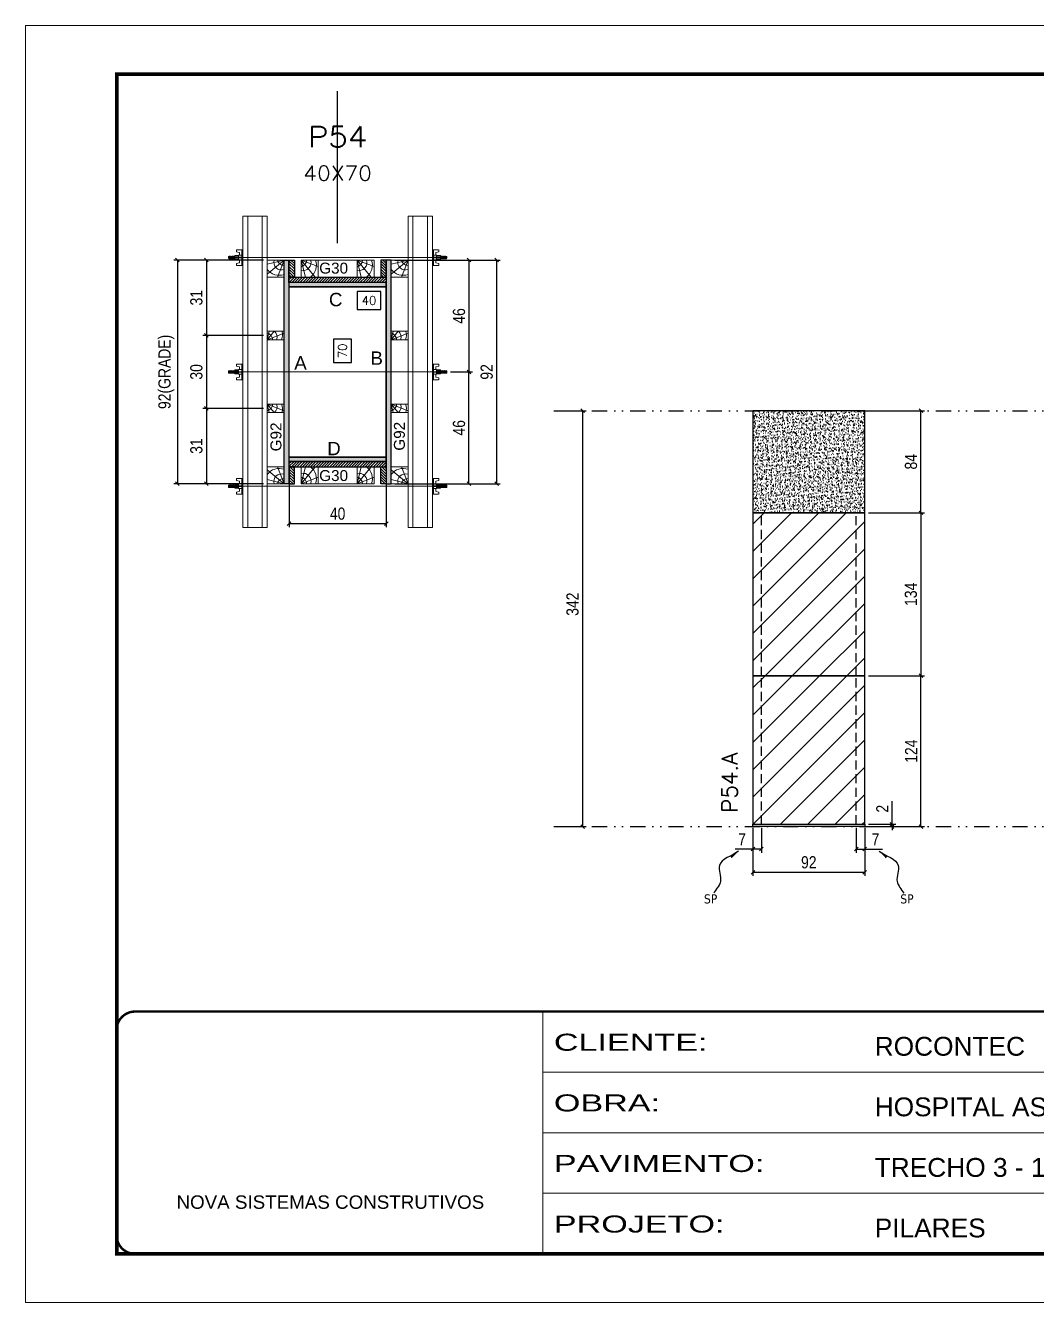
# Model space of a CAD drawing. Extents: x 2102 to 8383, y -13264 to 2718.
# Drawn here: x 2102 to 2934, y -7521 to -6471 of the extents above; entities that cross this region are included whole.
import ezdxf
from ezdxf.enums import TextEntityAlignment as Align

# ---------------------------------------------------------------- set-up
doc = ezdxf.new("R2010")
doc.units = 0
for name, pattern in [('CONTINUO', [0]), ('DASHED', [0.75, 0.5, -0.25]), ('DIVIDE2', [0.625, 0.25, -0.125, 0, -0.125, 0, -0.125]), ('HIDDEN', [0.375, 0.25, -0.125])]:
    doc.linetypes.add(name, pattern=pattern)
for name, color, linetype in [('CHAPA', 1, 'Continuous'), ('COTA', 241, 'Continuous'), ('cotas', 4, 'Continuous'), ('MEIO_PONT', 93, 'Continuous'), ('Nível', 160, 'Continuous'), ('Painéis', 200, 'Continuous'), ('SARRAFO', 251, 'Continuous'), ('Sarrafo de Pressão', 42, 'HIDDEN'), ('texto', 7, 'Continuous'), ('Texto de Titulo', 7, 'Continuous'), ('Texto Qtd Sarr', 242, 'Continuous'), ('TEXTO_GERAL', 7, 'Continuous')]:
    doc.layers.add(name, color=color, linetype=linetype)
for name, color, linetype, lineweight in [('Folhas', 255, 'Continuous', 9), ('Hachura', 251, 'Continuous', 9), ('Madeira', 126, 'Continuous', 18), ('Perfil Metálico', 224, 'Continuous', 18), ('SARRAFO DE PRESSAO', 251, 'DASHED', 9), ('Texto Seção', 7, 'Continuous', 15)]:
    doc.layers.add(name, color=color, linetype=linetype, lineweight=lineweight)
doc.styles.add('ARIAL', font='arial.ttf')
doc.styles.add('COTA TECNICA', font='techl___.ttf', dxfattribs={"height": 10})
doc.styles.add('COTA TECNICA 2X', font='techl___.ttf', dxfattribs={"height": 10})
doc.styles.add('COTA TECNICA-50', font='techl___.ttf', dxfattribs={"height": 10})
doc.styles.add('REGUA-120', font='ROMANS.shx', dxfattribs={"height": 15})
doc.styles.add('ROMANS', font='romans.shx')
doc.styles.add('SANSSERIF', font='sas_____.pfb')
doc.styles.get("Standard").update_dxf_attribs({"font": 'arial.ttf'})
doc.styles.add('Tecnologia', font='')
doc.styles.get('Tecnologia').set_extended_font_data('Forgotten Futurist')
doc.dimstyles.new('COTA PAINEL-50', dxfattribs={"dimtxt": 10, "dimasz": 3, "dimexe": 3, "dimexo": 3, "dimgap": 3, "dimtad": 1, "dimdec": 1, "dimzin": 12, "dimdsep": 46, "dimtxsty": 'COTA TECNICA-50', "dimblk1": 'OBLIQUE', "dimblk2": 'OBLIQUE', "dimsah": 1, "dimcen": 0.9, "dimclrd": 4, "dimclre": 4, "dimclrt": 240, "dimadec": 1, "dimazin": 3, "dimtfac": 1, "dimtdec": 1, "dimtmove": 0, "dimatfit": 3, "dimfxl": 1, "dimtolj": 1, "dimtzin": 12, "dimarcsym": 0})
doc.dimstyles.new('PAINEL', dxfattribs={"dimtxt": 10, "dimasz": 3, "dimexe": 3, "dimexo": 3, "dimgap": 3, "dimtad": 1, "dimdec": 1, "dimzin": 12, "dimdsep": 46, "dimtxsty": 'COTA TECNICA', "dimblk1": 'OBLIQUE', "dimblk2": 'OBLIQUE', "dimsah": 1, "dimcen": 0.9, "dimclrd": 4, "dimclre": 4, "dimclrt": 240, "dimadec": 1, "dimazin": 3, "dimtfac": 1, "dimtdec": 1, "dimtmove": 0, "dimatfit": 3, "dimfxl": 1, "dimtolj": 1, "dimtzin": 12, "dimarcsym": 0})
doc.dimstyles.new('SECAO PILAR', dxfattribs={"dimtxt": 10, "dimasz": 3, "dimexe": 3, "dimexo": 3, "dimgap": 3, "dimtad": 1, "dimdec": 1, "dimlfac": 0.5, "dimzin": 12, "dimdsep": 46, "dimtxsty": 'COTA TECNICA 2X', "dimblk1": 'OBLIQUE', "dimblk2": 'OBLIQUE', "dimsah": 1, "dimcen": 0.9, "dimclrd": 256, "dimclre": 256, "dimclrt": 256, "dimadec": 1, "dimazin": 3, "dimtfac": 1, "dimtdec": 1, "dimtmove": 0, "dimatfit": 3, "dimfxl": 1, "dimtolj": 1, "dimtzin": 12, "dimarcsym": 0})
doc.dimstyles.new('SECÇÃO 2', dxfattribs={"dimtxt": 7, "dimasz": 6, "dimexe": 0.18, "dimexo": 2, "dimgap": -4, "dimtad": 3, "dimdec": 1, "dimlfac": 0.5, "dimzin": 12, "dimdsep": 46, "dimtxsty": 'ROMANS', "dimblk": 'ARCHTICK', "dimcen": 0.09, "dimse1": 1, "dimse2": 1, "dimsd1": 1, "dimsd2": 1, "dimclrd": 180, "dimclre": 5, "dimclrt": 1, "dimadec": 0, "dimazin": 3, "dimtfac": 1, "dimtdec": 1, "dimtofl": 0, "dimtmove": 0, "dimatfit": 3, "dimldrblk": 'ARCHTICK', "dimfxl": 1, "dimtolj": 1, "dimtzin": 0, "dimarcsym": 0})
doc.dimstyles.get("Standard").update_dxf_attribs({"dimtxt": 0.18, "dimasz": 0.18, "dimexe": 0.18, "dimexo": 0.0625, "dimgap": 0.09, "dimtad": 0, "dimtih": 1, "dimtoh": 1, "dimdec": 4, "dimzin": 0, "dimdsep": 46, "dimtxsty": 'Standard', "dimcen": 0.09, "dimadec": 0, "dimazin": 0, "dimtfac": 1, "dimtdec": 4, "dimtofl": 0, "dimtmove": 0, "dimatfit": 3, "dimfxl": 1, "dimtolj": 1, "dimtzin": 0, "dimarcsym": 0})
pattern_1 = [(45, (-128503.716, -32522.603), (-11.2253202, 11.2253202), [])]

# ---------------------------------------------------------------- blocks, each defined once
blk = doc.blocks.new('9999999999')
at = {"color": 30, "linetype": 'CONTINUO'}
for p, q in [((98564.6, 34230.2), (98564.6, 34429.4)), ((98564.6, 34379.6), (99584, 34379.6)), ((98564.6, 34329.8), (99488, 34329.8)), ((98564.6, 34280), (99488, 34280))]:
    blk.add_line(p, q, dxfattribs=at)
at = {"color": 30, "linetype": 'CONTINUO', "const_width": 2}
blk.add_lwpolyline([(99584, 34230.2), (99584, 34414.4, 0.414214), (99569, 34429.4), (98229, 34429.4, 0.414214), (98214, 34414.4), (98214, 34245.2, 0.414214), (98229, 34230.2), (99584, 34230.2)], format="xyb", dxfattribs=at)
at = {"layer": 'Folhas'}
blk.add_lwpolyline([(98139, 34190.2), (99624, 34190.2), (99624, 35240.2), (98139, 35240.2)], close=True, dxfattribs=at)
at = {"layer": 'Folhas', "color": 30, "const_width": 3}
blk.add_lwpolyline([(98214, 34230.2), (99584, 34230.2), (99584, 35200.2), (98214, 35200.2)], close=True, dxfattribs=at)
at = {"color": 7, "linetype": 'Continuous', "ltscale": 5, "style": 'ARIAL'}
for s, height, p in [('ROCONTEC', 15.48, (98837.7, 34393.1)), ('HOSPITAL ASSUNÇÃO', 15.483, (98837.7, 34343.3)), ('TRECHO 3 - 1° SUBSOLO', 15.483, (98837.7, 34293.5)), ('NOVA SISTEMAS CONSTRUTIVOS', 11.059, (98263.2, 34267.2)), ('PILARES', 15.48, (98837.7, 34243.7))]:
    blk.add_text(s, height=height, dxfattribs=at).set_placement(p)
at = {"layer": 'Folhas', "color": 7, "style": 'Tecnologia', "width": 1.5}
for s, p in [('CLIENTE:', (98573.7, 34397.2)), ('OBRA:', (98573.7, 34347.3)), ('PAVIMENTO:', (98573.7, 34297.5)), ('PROJETO:', (98573.7, 34247.7))]:
    blk.add_text(s, height=14, dxfattribs=at).set_placement(p)
blk = doc.blocks.new('titulo1')
at = {"layer": 'Defpoints', "color": 252, "linetype": 'HIDDEN', "ltscale": 2}
blk.add_line((0, 0), (0, 125), dxfattribs=at)
at = {"layer": 'Defpoints', "style": 'ROMANS', "oblique": 15}
blk.add_attdef('FOLHA', text='', height=10, dxfattribs=at).set_placement((0, 15.6), align=Align.MIDDLE_CENTER)
at = {"layer": 'Texto Qtd Sarr', "color": 3, "style": 'ROMANS', "oblique": 15}
for tag, height, p in [('TITULO', 17, (0, 71.4)), ('SEÇÃO', 12, (0, 41.5))]:
    blk.add_attdef(tag, text='', height=height, dxfattribs=at).set_placement(p, align=Align.MIDDLE_CENTER)
blk = doc.blocks.new('_Oblique')
at = {"color": 0, "linetype": 'ByBlock', "lineweight": -2}
blk.add_line((-0.5, -0.5), (0.5, 0.5), dxfattribs=at)
blk = doc.blocks.new('*D1078')
at = {"layer": 'cotas', "color": 4, "linetype": 'ByBlock', "lineweight": -2, "transparency": 16777216}
for p, q in [((2539.9, -6787.7), (2563.7, -6787.7)), ((2560.7, -6787.7), (2560.7, -7129.7)), ((2539.9, -7129.7), (2563.7, -7129.7))]:
    blk.add_line(p, q, dxfattribs=at)
at = {"layer": 'Defpoints', "color": 0, "linetype": 'ByBlock', "transparency": 16777216}
for p in [(2536.9, -6787.7), (2536.9, -7129.7), (2560.7, -7129.7)]:
    blk.add_point(p, dxfattribs=at)
at = {"layer": 'cotas', "color": 4, "linetype": 'ByBlock', "lineweight": -2, "transparency": 16777216, "xscale": 3, "yscale": 3, "zscale": 3}
for p, rotation in [((2560.7, -6787.7), 90), ((2560.7, -7129.7), 270)]:
    blk.add_blockref('_Oblique', p, dxfattribs=dict(at, rotation=rotation))
at = {"layer": 'cotas', "color": 240, "linetype": 'ByBlock', "transparency": 16777216, "insert": (2552.4, -6946.8), "char_height": 10, "attachment_point": 5, "rotation": 90, "style": 'COTA TECNICA'}
blk.add_mtext('\\A1;342', dxfattribs=at)
blk = doc.blocks.new('*D318')
at = {"layer": 'COTA', "color": 180, "lineweight": -2, "transparency": 16777216}
for p, q in [((2370.6, -6728.8), (2355.6, -6728.8)), ((2355.6, -6728.8), (2355.6, -6748.1)), ((2370.6, -6748.1), (2370.6, -6728.8)), ((2355.6, -6748.1), (2370.6, -6748.1))]:
    blk.add_line(p, q, dxfattribs=at)
at = {"layer": 'Defpoints', "color": 0, "transparency": 16777216}
for p in [(2319.1, -6685.8), (2319.1, -6825.8), (2374.6, -6825.8)]:
    blk.add_point(p, dxfattribs=at)
at = {"layer": 'COTA', "color": 1, "transparency": 16777216, "insert": (2363.1, -6738.5), "char_height": 7, "attachment_point": 5, "rotation": 90, "style": 'ROMANS'}
blk.add_mtext('\\A1;70', dxfattribs=at)
blk = doc.blocks.new('_ArchTick')
at = {"color": 0, "linetype": 'ByBlock', "const_width": 0.15}
blk.add_lwpolyline([(-0.5, -0.5), (0.5, 0.5)], dxfattribs=at)
blk = doc.blocks.new('*D319')
at = {"layer": 'COTA', "lineweight": -2, "transparency": 16777216}
for p, q in [((2406.1, -6663.8), (2492.9, -6663.8)), ((2489.9, -6663.8), (2489.9, -6847.8)), ((2406.1, -6847.8), (2492.9, -6847.8))]:
    blk.add_line(p, q, dxfattribs=at)
at = {"layer": 'Defpoints', "color": 0, "transparency": 16777216}
for p in [(2403.1, -6663.8), (2403.1, -6847.8), (2489.9, -6847.8)]:
    blk.add_point(p, dxfattribs=at)
at = {"layer": 'COTA', "lineweight": -2, "transparency": 16777216, "xscale": 3, "yscale": 3, "zscale": 3}
for p, rotation in [((2489.9, -6663.8), 90), ((2489.9, -6847.8), 270)]:
    blk.add_blockref('_Oblique', p, dxfattribs=dict(at, rotation=rotation))
at = {"layer": 'COTA', "transparency": 16777216, "insert": (2481.8, -6755.8), "char_height": 10, "attachment_point": 5, "rotation": 90, "style": 'COTA TECNICA 2X'}
blk.add_mtext('\\A1;92', dxfattribs=at)
blk = doc.blocks.new('*D320')
at = {"layer": 'COTA', "lineweight": -2, "transparency": 16777216}
for p, q in [((2440.1, -6663.8), (2470.1, -6663.8)), ((2467.1, -6663.8), (2467.1, -6755.8)), ((2451.9, -6755.8), (2470.1, -6755.8))]:
    blk.add_line(p, q, dxfattribs=at)
at = {"layer": 'Defpoints', "color": 0, "transparency": 16777216}
for p in [(2437.1, -6663.8), (2448.9, -6755.8), (2467.1, -6755.8)]:
    blk.add_point(p, dxfattribs=at)
at = {"layer": 'COTA', "lineweight": -2, "transparency": 16777216, "xscale": 3, "yscale": 3, "zscale": 3}
for p, rotation in [((2467.1, -6663.8), 90), ((2467.1, -6755.8), 270)]:
    blk.add_blockref('_Oblique', p, dxfattribs=dict(at, rotation=rotation))
at = {"layer": 'COTA', "transparency": 16777216, "insert": (2459, -6709.8), "char_height": 10, "attachment_point": 5, "rotation": 90, "style": 'COTA TECNICA 2X'}
blk.add_mtext('\\A1;46', dxfattribs=at)
blk = doc.blocks.new('*D321')
at = {"layer": 'COTA', "lineweight": -2, "transparency": 16777216}
for p, q in [((2451.9, -6755.8), (2470.1, -6755.8)), ((2467.1, -6847.8), (2467.1, -6755.8)), ((2440.1, -6847.8), (2470.1, -6847.8))]:
    blk.add_line(p, q, dxfattribs=at)
at = {"layer": 'Defpoints', "color": 0, "transparency": 16777216}
for p in [(2448.9, -6755.8), (2467.1, -6755.8), (2437.1, -6847.8)]:
    blk.add_point(p, dxfattribs=at)
at = {"layer": 'COTA', "lineweight": -2, "transparency": 16777216, "xscale": 3, "yscale": 3, "zscale": 3}
for p, rotation in [((2467.1, -6755.8), 90), ((2467.1, -6847.8), 270)]:
    blk.add_blockref('_Oblique', p, dxfattribs=dict(at, rotation=rotation))
at = {"layer": 'COTA', "transparency": 16777216, "insert": (2459, -6801.8), "char_height": 10, "attachment_point": 5, "rotation": 90, "style": 'COTA TECNICA 2X'}
blk.add_mtext('\\A1;46', dxfattribs=at)
blk = doc.blocks.new('*D322')
at = {"layer": 'COTA', "color": 180, "lineweight": -2, "transparency": 16777216}
for p, q in [((2394.6, -6689.6), (2375.2, -6689.6)), ((2375.2, -6689.6), (2375.2, -6704.6)), ((2394.6, -6704.6), (2394.6, -6689.6)), ((2375.2, -6704.6), (2394.6, -6704.6))]:
    blk.add_line(p, q, dxfattribs=at)
at = {"layer": 'Defpoints', "color": 0, "transparency": 16777216}
for p in [(2319.1, -6685.8), (2399.1, -6685.8), (2399.1, -6708.6)]:
    blk.add_point(p, dxfattribs=at)
at = {"layer": 'COTA', "color": 1, "transparency": 16777216, "insert": (2384.9, -6697.1), "char_height": 7, "attachment_point": 5, "style": 'ROMANS'}
blk.add_mtext('\\A1;40', dxfattribs=at)
blk = doc.blocks.new('PONTALETE')
at = {"layer": 'Madeira'}
for q in [(2.71, 7), (7, 5.76), (7, 1.74)]:
    blk.add_line((0, 0), q, dxfattribs=at)
blk.add_lwpolyline([(0, 0), (7, 0), (7, 7), (0, 7)], close=True, dxfattribs=at)
for centre, radius, start, end in [((2.04, 0.06), 6.23, 37.2818, 109.0913), ((1.09, 0.9), 3.19, 343.603, 109.9847), ((-0.21, -0.78), 3.09, 14.6322, 86.0383)]:
    blk.add_arc(centre, radius, start, end, dxfattribs=at)
blk = doc.blocks.new('*D323')
at = {"layer": 'COTA', "lineweight": -2, "transparency": 16777216}
for p, q in [((2298.1, -6663.8), (2224.3, -6663.8)), ((2227.3, -6663.8), (2227.3, -6847.8)), ((2298.1, -6847.8), (2224.3, -6847.8))]:
    blk.add_line(p, q, dxfattribs=at)
at = {"layer": 'Defpoints', "color": 0, "transparency": 16777216}
for p in [(2301.1, -6663.8), (2227.3, -6847.8), (2301.1, -6847.8)]:
    blk.add_point(p, dxfattribs=at)
at = {"layer": 'COTA', "lineweight": -2, "transparency": 16777216, "xscale": 3, "yscale": 3, "zscale": 3}
for p, rotation in [((2227.3, -6663.8), 90), ((2227.3, -6847.8), 270)]:
    blk.add_blockref('_Oblique', p, dxfattribs=dict(at, rotation=rotation))
at = {"layer": 'COTA', "transparency": 16777216, "insert": (2218.1, -6755.8), "char_height": 10, "attachment_point": 5, "rotation": 90, "style": 'COTA TECNICA 2X'}
blk.add_mtext('\\A1;92(GRADE)', dxfattribs=at)
blk = doc.blocks.new('MEIO PONTALETE')
at = {"layer": 'Madeira'}
for q in [(2.71, 7), (3.5, 2.88), (3.5, 0.87)]:
    blk.add_line((0, 0), q, dxfattribs=at)
blk.add_lwpolyline([(0, 0), (3.5, 0), (3.5, 7), (0, 7)], close=True, dxfattribs=at)
for centre, radius, start, end in [((2.04, 0.06), 6.23, 76.4499, 109.0913), ((1.09, 0.9), 3.19, 40.9063, 109.9847), ((-0.21, -0.78), 3.09, 14.6322, 86.0383)]:
    blk.add_arc(centre, radius, start, end, dxfattribs=at)
blk = doc.blocks.new('*D324')
at = {"layer": 'COTA', "lineweight": -2, "transparency": 16777216}
for p, q in [((2298.1, -6785.8), (2248.1, -6785.8)), ((2251.1, -6785.8), (2251.1, -6847.8)), ((2298.1, -6847.8), (2248.1, -6847.8))]:
    blk.add_line(p, q, dxfattribs=at)
at = {"layer": 'Defpoints', "color": 0, "transparency": 16777216}
for p in [(2301.1, -6785.8), (2251.1, -6847.8), (2301.1, -6847.8)]:
    blk.add_point(p, dxfattribs=at)
at = {"layer": 'COTA', "lineweight": -2, "transparency": 16777216, "xscale": 3, "yscale": 3, "zscale": 3}
for p, rotation in [((2251.1, -6785.8), 90), ((2251.1, -6847.8), 270)]:
    blk.add_blockref('_Oblique', p, dxfattribs=dict(at, rotation=rotation))
at = {"layer": 'COTA', "transparency": 16777216, "insert": (2242.9, -6816.8), "char_height": 10, "attachment_point": 5, "rotation": 90, "style": 'COTA TECNICA 2X'}
blk.add_mtext('\\A1;31', dxfattribs=at)
blk = doc.blocks.new('C')
at = {"layer": 'Hachura', "color": 0}
for p, q in [((0, 3.22), (0, -3.22)), ((0.45, 3.22), (0, 3.22)), ((0.46, 3.16), (0, 3.16)), ((0.46, 3.05), (0, 3.05)), ((0.46, 2.88), (0, 2.88)), ((0, 2.75), (0, -1.16)), ((0.46, 2.65), (0, 2.65)), ((0.46, 2.23), (0, 2.23)), ((0.46, 1.51), (0, 1.51)), ((0.39, 0.49), (0.17, 0.49)), ((0.45, -3.23), (0.45, 3.22)), ((0.45, 3.22), (2.58, 3.22)), ((1.74, 0.97), (0.45, 0.97)), ((1.45, 0.1), (0.45, 0.1)), ((1.35, 1.94), (1.35, 0.96)), ((2.58, 2.39), (1.47, 2.09)), ((1.74, -0.97), (1.74, 0.97)), ((1.74, 0.97), (1.74, 0.84)), ((1.74, 0.97), (1.74, 0.84)), ((1.74, 0.84), (3.35, 0.84)), ((3.35, 0.45), (1.74, 0.45)), ((2.58, 3.22), (2.58, 2.39)), ((3.32, 0.84), (3.32, -0.84)), ((3.35, 0.84), (3.35, -0.84)), ((3.68, 0.45), (3.35, 0.45)), ((3.84, -0.52), (3.35, 0.45)), ((3.35, 0.06), (3.67, -0.57)), ((3.68, 0.45), (4.16, -0.52)), ((3.72, 0.5), (4.25, -0.57)), ((4.37, -0.55), (3.83, 0.53)), ((4.15, 0.45), (3.93, 0.45)), ((4.42, -0.52), (3.93, 0.45)), ((4.15, 0.45), (4.26, 0.45)), ((4.26, 0.45), (4.74, -0.52)), ((4.3, 0.5), (4.83, -0.57)), ((4.95, -0.55), (4.41, 0.53)), ((4.51, 0.45), (4.84, 0.45)), ((5, -0.52), (4.51, 0.45)), ((4.84, 0.45), (5.32, -0.52)), ((4.88, 0.5), (5.41, -0.57)), ((5.53, -0.55), (4.99, 0.53)), ((5.58, -0.52), (5.09, 0.45)), ((5.42, 0.45), (5.09, 0.45)), ((5.58, -0.52), (5.09, 0.45)), ((5.42, 0.45), (5.74, -0.19)), ((5.46, 0.5), (5.74, -0.07)), ((5.74, 0.19), (5.57, 0.53)), ((5.74, 0.32), (5.68, 0.45)), ((5.68, 0.45), (5.74, 0.45)), ((5.74, 0.45), (5.9, 0.29)), ((5.74, 0.45), (5.74, -0.52)), ((5.9, -0.36), (5.9, 0.29)), ((0.45, 0), (0, 0)), ((0.46, -1.52), (0, -1.52)), ((0.46, -2.23), (0, -2.23)), ((0.46, -2.65), (0, -2.65)), ((0.46, -2.88), (0, -2.88)), ((0.46, -3.05), (0, -3.05)), ((0.46, -3.16), (0, -3.16)), ((0, -3.22), (2.57, -3.22)), ((0.08, -0.48), (0.29, -0.48)), ((0.29, -0.48), (0.4, -0.48)), ((0.45, 0), (0.45, -0.97)), ((0.45, -0.16), (1.45, -0.16)), ((0.45, -0.65), (0.45, -0.32)), ((0.45, -3.23), (0.45, -0.65)), ((0.45, -0.97), (1.74, -0.97)), ((1.35, -1.94), (1.35, -0.97)), ((2.58, -2.39), (1.47, -2.1)), ((3.35, -0.32), (1.74, -0.32)), ((3.35, -0.84), (1.74, -0.84)), ((2.58, -3.23), (2.58, -2.39)), ((3.35, -0.07), (3.58, -0.52)), ((3.35, -0.52), (3.58, -0.52)), ((3.84, -0.52), (4.16, -0.52)), ((4.42, -0.52), (4.74, -0.52)), ((4.63, -0.52), (4.74, -0.52)), ((5, -0.52), (5.32, -0.52)), ((5.58, -0.52), (5.74, -0.52)), ((5.74, -0.52), (5.9, -0.36)), ((5.74, -0.52), (5.74, -0.52))]:
    blk.add_line(p, q, dxfattribs=at)
for centre, radius, start, end in [((1.52, 1.94), 0.161, 104.7436, 180), ((1.44, -0.03), 0.129, 272.695, 87.305), ((3.81, 0.39), 0.143, 25.5688, 154.4312), ((4.39, 0.39), 0.143, 25.5688, 154.4312), ((4.97, 0.39), 0.143, 25.5688, 154.4312), ((5.55, 0.39), 0.143, 25.5688, 154.4312), ((0.17, -0.37), 0.174, 221.744, 317.8592), ((1.52, -1.94), 0.161, 180, 255.2564), ((3.71, -0.4), 0.174, 222.1408, 318.256), ((4.29, -0.4), 0.174, 222.1408, 318.256), ((4.87, -0.4), 0.174, 222.1408, 318.256), ((5.45, -0.4), 0.174, 222.1408, 318.256), ((5.61, -0.4), 0.174, 317.8592, 318.256)]:
    blk.add_arc(centre, radius, start, end, dxfattribs=at)
blk = doc.blocks.new('*D325')
at = {"layer": 'COTA', "lineweight": -2, "transparency": 16777216}
for p, q in [((2298.1, -6663.8), (2248.1, -6663.8)), ((2251.1, -6663.8), (2251.1, -6725.8)), ((2298.1, -6725.8), (2248.1, -6725.8))]:
    blk.add_line(p, q, dxfattribs=at)
at = {"layer": 'Defpoints', "color": 0, "transparency": 16777216}
for p in [(2301.1, -6663.8), (2251.1, -6725.8), (2301.1, -6725.8)]:
    blk.add_point(p, dxfattribs=at)
at = {"layer": 'COTA', "lineweight": -2, "transparency": 16777216, "xscale": 3, "yscale": 3, "zscale": 3}
for p, rotation in [((2251.1, -6663.8), 90), ((2251.1, -6725.8), 270)]:
    blk.add_blockref('_Oblique', p, dxfattribs=dict(at, rotation=rotation))
at = {"layer": 'COTA', "transparency": 16777216, "insert": (2242.9, -6694.8), "char_height": 10, "attachment_point": 5, "rotation": 90, "style": 'COTA TECNICA 2X'}
blk.add_mtext('\\A1;31', dxfattribs=at)
blk = doc.blocks.new('*D326')
at = {"layer": 'COTA', "lineweight": -2, "transparency": 16777216}
for p, q in [((2298.1, -6725.8), (2248.1, -6725.8)), ((2251.1, -6725.8), (2251.1, -6785.8)), ((2298.1, -6785.8), (2248.1, -6785.8))]:
    blk.add_line(p, q, dxfattribs=at)
at = {"layer": 'Defpoints', "color": 0, "transparency": 16777216}
for p in [(2301.1, -6725.8), (2251.1, -6785.8), (2301.1, -6785.8)]:
    blk.add_point(p, dxfattribs=at)
at = {"layer": 'COTA', "lineweight": -2, "transparency": 16777216, "xscale": 3, "yscale": 3, "zscale": 3}
for p, rotation in [((2251.1, -6725.8), 90), ((2251.1, -6785.8), 270)]:
    blk.add_blockref('_Oblique', p, dxfattribs=dict(at, rotation=rotation))
at = {"layer": 'COTA', "transparency": 16777216, "insert": (2242.9, -6755.8), "char_height": 10, "attachment_point": 5, "rotation": 90, "style": 'COTA TECNICA 2X'}
blk.add_mtext('\\A1;30', dxfattribs=at)
blk = doc.blocks.new('*D1071')
at = {"layer": 'COTA', "lineweight": -2, "transparency": 16777216}
for p, q in [((2319.1, -6832.4), (2319.1, -6883.5)), ((2399.1, -6832.4), (2399.1, -6883.5)), ((2319.1, -6880.5), (2399.1, -6880.5))]:
    blk.add_line(p, q, dxfattribs=at)
at = {"layer": 'Defpoints', "color": 0, "transparency": 16777216}
for p in [(2319.1, -6829.4), (2399.1, -6829.4), (2399.1, -6880.5)]:
    blk.add_point(p, dxfattribs=at)
at = {"layer": 'COTA', "lineweight": -2, "transparency": 16777216, "xscale": 3, "yscale": 3, "zscale": 3, "rotation": 180}
blk.add_blockref('_Oblique', (2319.1, -6880.5), dxfattribs=at)
at = {"layer": 'COTA', "lineweight": -2, "transparency": 16777216, "xscale": 3, "yscale": 3, "zscale": 3}
blk.add_blockref('_Oblique', (2399.1, -6880.5), dxfattribs=at)
at = {"layer": 'COTA', "transparency": 16777216, "insert": (2359.1, -6872.4), "char_height": 10, "attachment_point": 5, "style": 'COTA TECNICA 2X'}
blk.add_mtext('\\A1;40', dxfattribs=at)
blk = doc.blocks.new('*D327')
at = {"layer": 'COTA', "color": 4, "lineweight": -2, "transparency": 16777216}
for p, q in [((2700.8, -7130.7), (2700.8, -7170.2)), ((2792.8, -7130.7), (2792.8, -7170.2)), ((2700.8, -7167.2), (2792.8, -7167.2))]:
    blk.add_line(p, q, dxfattribs=at)
at = {"layer": 'Defpoints', "color": 0, "transparency": 16777216}
for p in [(2700.8, -7127.7), (2792.8, -7127.7), (2792.8, -7167.2)]:
    blk.add_point(p, dxfattribs=at)
at = {"layer": 'COTA', "color": 4, "lineweight": -2, "transparency": 16777216, "xscale": 3, "yscale": 3, "zscale": 3, "rotation": 180}
blk.add_blockref('_Oblique', (2700.8, -7167.2), dxfattribs=at)
at = {"layer": 'COTA', "color": 4, "lineweight": -2, "transparency": 16777216, "xscale": 3, "yscale": 3, "zscale": 3}
blk.add_blockref('_Oblique', (2792.8, -7167.2), dxfattribs=at)
at = {"layer": 'COTA', "color": 240, "transparency": 16777216, "insert": (2746.8, -7159.1), "char_height": 10, "attachment_point": 5, "style": 'COTA TECNICA'}
blk.add_mtext('\\A1;92', dxfattribs=at)
blk = doc.blocks.new('*D328')
at = {"layer": 'COTA', "color": 4, "lineweight": -2, "transparency": 16777216}
for p, q in [((2795.8, -6787.7), (2842, -6787.7)), ((2839, -6871.7), (2839, -6787.7)), ((2795.8, -6871.7), (2842, -6871.7))]:
    blk.add_line(p, q, dxfattribs=at)
at = {"layer": 'Defpoints', "color": 0, "transparency": 16777216}
for p in [(2792.8, -6787.7), (2839, -6787.7), (2792.8, -6871.7)]:
    blk.add_point(p, dxfattribs=at)
at = {"layer": 'COTA', "color": 4, "lineweight": -2, "transparency": 16777216, "xscale": 3, "yscale": 3, "zscale": 3}
for p, rotation in [((2839, -6787.7), 90), ((2839, -6871.7), 270)]:
    blk.add_blockref('_Oblique', p, dxfattribs=dict(at, rotation=rotation))
at = {"layer": 'COTA', "color": 240, "transparency": 16777216, "insert": (2830.9, -6829.7), "char_height": 10, "attachment_point": 5, "rotation": 90, "style": 'COTA TECNICA'}
blk.add_mtext('\\A1;84', dxfattribs=at)
blk = doc.blocks.new('*D329')
at = {"layer": 'COTA', "color": 4, "lineweight": -2, "transparency": 16777216}
for p, q in [((2700.8, -7132.7), (2700.8, -7151.2)), ((2707.8, -7130.7), (2707.8, -7151.2)), ((2700.8, -7148.2), (2686.1, -7148.2)), ((2707.8, -7148.2), (2700.8, -7148.2))]:
    blk.add_line(p, q, dxfattribs=at)
at = {"layer": 'Defpoints', "color": 0, "transparency": 16777216}
for p in [(2707.8, -7127.7), (2700.8, -7129.7), (2700.8, -7148.2)]:
    blk.add_point(p, dxfattribs=at)
at = {"layer": 'COTA', "color": 4, "lineweight": -2, "transparency": 16777216, "xscale": 3, "yscale": 3, "zscale": 3, "rotation": 180}
blk.add_blockref('_Oblique', (2700.8, -7148.2), dxfattribs=at)
at = {"layer": 'COTA', "color": 4, "lineweight": -2, "transparency": 16777216, "xscale": 3, "yscale": 3, "zscale": 3}
blk.add_blockref('_Oblique', (2707.8, -7148.2), dxfattribs=at)
at = {"layer": 'COTA', "color": 240, "transparency": 16777216, "insert": (2691.9, -7140.2), "char_height": 10, "attachment_point": 5, "style": 'COTA TECNICA-50'}
blk.add_mtext('\\A1;7', dxfattribs=at)
blk = doc.blocks.new('*D330')
at = {"layer": 'COTA', "color": 4, "lineweight": -2, "transparency": 16777216}
for p, q in [((2785.8, -7130.7), (2785.8, -7151.2)), ((2792.8, -7132.7), (2792.8, -7151.2)), ((2785.8, -7148.2), (2792.8, -7148.2)), ((2792.8, -7148.2), (2807.5, -7148.2))]:
    blk.add_line(p, q, dxfattribs=at)
at = {"layer": 'Defpoints', "color": 0, "transparency": 16777216}
for p in [(2785.8, -7127.7), (2792.8, -7129.7), (2792.8, -7148.2)]:
    blk.add_point(p, dxfattribs=at)
at = {"layer": 'COTA', "color": 4, "lineweight": -2, "transparency": 16777216, "xscale": 3, "yscale": 3, "zscale": 3, "rotation": 180}
blk.add_blockref('_Oblique', (2785.8, -7148.2), dxfattribs=at)
at = {"layer": 'COTA', "color": 4, "lineweight": -2, "transparency": 16777216, "xscale": 3, "yscale": 3, "zscale": 3}
blk.add_blockref('_Oblique', (2792.8, -7148.2), dxfattribs=at)
at = {"layer": 'COTA', "color": 240, "transparency": 16777216, "insert": (2801.7, -7140.2), "char_height": 10, "attachment_point": 5, "style": 'COTA TECNICA-50'}
blk.add_mtext('\\A1;7', dxfattribs=at)
blk = doc.blocks.new('*D331')
at = {"layer": 'COTA', "color": 4, "lineweight": -2, "transparency": 16777216}
for p, q in [((2795.8, -7005.7), (2842, -7005.7)), ((2839, -7129.7), (2839, -7005.7)), ((2795.8, -7129.7), (2842, -7129.7))]:
    blk.add_line(p, q, dxfattribs=at)
at = {"layer": 'Defpoints', "color": 0, "transparency": 16777216}
for p in [(2792.8, -7005.7), (2839, -7005.7), (2792.8, -7129.7)]:
    blk.add_point(p, dxfattribs=at)
at = {"layer": 'COTA', "color": 4, "lineweight": -2, "transparency": 16777216, "xscale": 3, "yscale": 3, "zscale": 3}
for p, rotation in [((2839, -7005.7), 90), ((2839, -7129.7), 270)]:
    blk.add_blockref('_Oblique', p, dxfattribs=dict(at, rotation=rotation))
at = {"layer": 'COTA', "color": 240, "transparency": 16777216, "insert": (2831, -7067.7), "char_height": 10, "attachment_point": 5, "rotation": 90, "style": 'COTA TECNICA-50'}
blk.add_mtext('\\A1;124', dxfattribs=at)
blk = doc.blocks.new('*D332')
at = {"layer": 'COTA', "color": 4, "lineweight": -2, "transparency": 16777216}
for p, q in [((2815.3, -7127.7), (2815.3, -7108.9)), ((2795.8, -7127.7), (2818.3, -7127.7)), ((2815.3, -7129.7), (2815.3, -7127.7)), ((2795.8, -7129.7), (2818.3, -7129.7)), ((2815.3, -7129.7), (2815.3, -7132.7))]:
    blk.add_line(p, q, dxfattribs=at)
at = {"layer": 'Defpoints', "color": 0, "transparency": 16777216}
for p in [(2792.8, -7127.7), (2792.8, -7129.7), (2815.3, -7129.7)]:
    blk.add_point(p, dxfattribs=at)
at = {"layer": 'COTA', "color": 4, "lineweight": -2, "transparency": 16777216, "xscale": 3, "yscale": 3, "zscale": 3}
for p, rotation in [((2815.3, -7127.7), 270), ((2815.3, -7129.7), 90)]:
    blk.add_blockref('_Oblique', p, dxfattribs=dict(at, rotation=rotation))
at = {"layer": 'COTA', "color": 240, "transparency": 16777216, "insert": (2807.3, -7115), "char_height": 10, "attachment_point": 5, "rotation": 90, "style": 'COTA TECNICA-50'}
blk.add_mtext('\\A1;2', dxfattribs=at)
blk = doc.blocks.new('*D333')
at = {"layer": 'COTA', "color": 4, "linetype": 'ByBlock', "lineweight": -2, "transparency": 16777216}
for p, q in [((2795.8, -6871.7), (2842, -6871.7)), ((2839, -6871.7), (2839, -7005.7)), ((2795.8, -7005.7), (2842, -7005.7))]:
    blk.add_line(p, q, dxfattribs=at)
at = {"layer": 'Defpoints', "color": 0, "linetype": 'ByBlock', "transparency": 16777216}
for p in [(2792.8, -6871.7), (2792.8, -7005.7), (2839, -7005.7)]:
    blk.add_point(p, dxfattribs=at)
at = {"layer": 'COTA', "color": 4, "linetype": 'ByBlock', "lineweight": -2, "transparency": 16777216, "xscale": 3, "yscale": 3, "zscale": 3}
for p, rotation in [((2839, -6871.7), 90), ((2839, -7005.7), 270)]:
    blk.add_blockref('_Oblique', p, dxfattribs=dict(at, rotation=rotation))
at = {"layer": 'COTA', "color": 240, "linetype": 'ByBlock', "transparency": 16777216, "insert": (2830.8, -6938.7), "char_height": 10, "attachment_point": 5, "rotation": 90, "style": 'COTA TECNICA'}
blk.add_mtext('\\A1;134', dxfattribs=at)

msp = doc.modelspace()

# ---------------------------------------------------------------- hatches: boundary and pattern name
at = {"layer": 'COTA', "linetype": 'ByBlock'}
h = msp.add_hatch(dxfattribs=at)
h.set_pattern_fill('AR-CONC', color=256, scale=0.03)
h.set_pattern_definition([(50, (-128710.989, -35965.128), (5.46554007, -0.47817257), [0.5715, -6.2865]), (355, (-128710.989, -35965.128), (-1.05730264, 5.73170536), [0.4572, -5.02921753]), (100.4514447, (-128710.5334, -35965.168), (4.40823741, 5.25353256), [0.48570026, -5.34270734]), (46.1842, (-128710.989, -35963.604), (8.13237123, -1.26126984), [0.85725, -9.42975]), (96.6355576, (-128710.311, -35963.709), (7.122124, 7.42278374), [0.7285507, -8.01406824]), (351.184151, (-128710.989, -35963.604), (7.122124, 7.42278374), [0.685799, -7.54379196]), (21, (-128710.227, -35963.985), (4.54843174, -3.06795595), [0.5715, -6.2865]), (326, (-128710.227, -35963.985), (1.85406085, 5.52563898), [0.4572, -5.0292]), (71.451445, (-128709.848, -35964.2406), (6.40249258, 2.45768307), [0.48570026, -5.34269813]), (37.5, (-128710.9889, -35965.128), (0.092658098, 2.536651166), [0, -4.96824, 0, -5.1054, 0, -5.04825]), (7.5, (-128710.989, -35965.128), (2.004589875, 3.005417245), [0, -2.91084, 0, -4.85394, 0, -1.92405]), (327.5, (-128712.6882, -35965.128), (4.067717855, -0.17186232), [0, -1.905, 0, -5.9436, 0, -7.8867]), (317.5, (-128713.45, -35965.128), (4.44387544, 0.76279473), [0, -2.4765, 0, -3.94716, 0, -5.6007])])
h.paths.add_polyline_path([(2700.79, -6871.72), (2792.79, -6871.72), (2792.79, -6787.72), (2700.79, -6787.72)])
at = {"layer": 'Hachura'}
h = msp.add_hatch(color=256, dxfattribs=at)
h.dxf.hatch_style = 1
h.paths.add_polyline_path([(2319.08, -6847.82), (2315.08, -6847.82), (2315.08, -6663.82), (2319.08, -6663.82)])
h = msp.add_hatch(color=256, dxfattribs=at)
h.dxf.hatch_style = 1
h.paths.add_polyline_path([(2319.08, -6847.82), (2315.08, -6847.82), (2315.08, -6663.82), (2319.08, -6663.82)])
h = msp.add_hatch(dxfattribs=at)
h.set_pattern_fill('ANSI31', color=256, scale=0.5, angle=90, style=0)
h.set_pattern_definition([(135, (-20572.3286, 2460.1317), (-1.12253202, -1.12253202), [])])
h.paths.add_polyline_path([(2319.08, -6677.82), (2323.48, -6677.82), (2323.48, -6663.82), (2319.08, -6663.82)])
h = msp.add_hatch(dxfattribs=at)
h.set_pattern_fill('ANSI31', color=256, scale=0.5, angle=90, style=0)
h.set_pattern_definition([(135, (-20530.3286, 2460.1317), (-1.12253202, -1.12253202), [])])
h.paths.add_polyline_path([(2399.08, -6677.82), (2394.68, -6677.82), (2394.68, -6663.82), (2399.08, -6663.82)])
h = msp.add_hatch(color=256, dxfattribs=at)
h.dxf.hatch_style = 1
h.paths.add_polyline_path([(2399.08, -6847.82), (2403.08, -6847.82), (2403.08, -6663.82), (2399.08, -6663.82)])
h = msp.add_hatch(color=256, dxfattribs=at)
h.dxf.hatch_style = 1
h.paths.add_polyline_path([(2399.08, -6847.82), (2403.08, -6847.82), (2403.08, -6663.82), (2399.08, -6663.82)])
h = msp.add_hatch(dxfattribs=at)
h.set_pattern_fill('ANSI31', color=256, scale=0.5, style=0)
h.set_pattern_definition([(45, (11493.0314, 16247.188), (-1.12253202, 1.12253202), [])])
h.paths.add_polyline_path([(2399.08, -6682.22), (2399.08, -6677.82), (2319.08, -6677.82), (2319.08, -6682.22)])
h = msp.add_hatch(color=256, dxfattribs=at)
h.dxf.hatch_style = 1
h.paths.add_polyline_path([(2319.08, -6682.22), (2319.08, -6685.82), (2399.08, -6685.82), (2399.08, -6682.22)])
h = msp.add_hatch(color=256, dxfattribs=at)
h.dxf.hatch_style = 1
h.paths.add_polyline_path([(2319.08, -6682.22), (2319.08, -6685.82), (2399.08, -6685.82), (2399.08, -6682.22)])
h = msp.add_hatch(color=256, dxfattribs=at)
h.dxf.hatch_style = 1
h.paths.add_polyline_path([(2319.08, -6825.82), (2319.08, -6829.42), (2399.08, -6829.42), (2399.08, -6825.82)])
h = msp.add_hatch(color=256, dxfattribs=at)
h.dxf.hatch_style = 1
h.paths.add_polyline_path([(2319.08, -6825.82), (2319.08, -6829.42), (2399.08, -6829.42), (2399.08, -6825.82)])
h = msp.add_hatch(dxfattribs=at)
h.set_pattern_fill('ANSI31', color=256, scale=0.5, style=0)
h.set_pattern_definition([(45, (11493.0314, 16273.188), (-1.12253202, 1.12253202), [])])
h.paths.add_polyline_path([(2399.08, -6829.42), (2399.08, -6833.82), (2319.08, -6833.82), (2319.08, -6829.42)])
h = msp.add_hatch(dxfattribs=at)
h.set_pattern_fill('ANSI31', color=256, scale=0.5, angle=90, style=0)
h.set_pattern_definition([(135, (-20572.3286, 2655.1317), (-1.12253202, -1.12253202), [])])
h.paths.add_polyline_path([(2319.08, -6833.82), (2323.48, -6833.82), (2323.48, -6847.82), (2319.08, -6847.82)])
h = msp.add_hatch(dxfattribs=at)
h.set_pattern_fill('ANSI31', color=256, scale=0.5, angle=90, style=0)
h.set_pattern_definition([(135, (-20530.3286, 2655.1317), (-1.12253202, -1.12253202), [])])
h.paths.add_polyline_path([(2399.08, -6833.82), (2394.68, -6833.82), (2394.68, -6847.82), (2399.08, -6847.82)])
at = {"layer": 'Hachura', "linetype": 'ByBlock'}
h = msp.add_hatch(dxfattribs=at)
h.set_pattern_fill('ANSI31', color=256, scale=5)
h.set_pattern_definition(pattern_1)
h.paths.add_polyline_path([(2700.79, -7005.72), (2792.79, -7005.72), (2792.79, -6871.72), (2700.79, -6871.72)])
h = msp.add_hatch(dxfattribs=at)
h.set_pattern_fill('ANSI31', color=256, scale=5)
h.set_pattern_definition(pattern_1)
h.paths.add_polyline_path([(2792.79, -7005.72), (2700.79, -7005.72), (2700.79, -7127.72), (2792.79, -7127.72)])

# ---------------------------------------------------------------- linework, layer by layer
at = {"layer": 'CHAPA'}
for points in [[(2319.08, -6847.82), (2315.08, -6847.82), (2315.08, -6663.82), (2319.08, -6663.82)], [(2319.08, -6847.82), (2315.08, -6847.82), (2315.08, -6663.82), (2319.08, -6663.82)], [(2399.08, -6847.82), (2403.08, -6847.82), (2403.08, -6663.82), (2399.08, -6663.82)], [(2399.08, -6847.82), (2403.08, -6847.82), (2403.08, -6663.82), (2399.08, -6663.82)], [(2319.08, -6682.22), (2319.08, -6685.82), (2399.08, -6685.82), (2399.08, -6682.22)], [(2319.08, -6682.22), (2319.08, -6685.82), (2399.08, -6685.82), (2399.08, -6682.22)], [(2319.08, -6825.82), (2319.08, -6829.42), (2399.08, -6829.42), (2399.08, -6825.82)], [(2319.08, -6825.82), (2319.08, -6829.42), (2399.08, -6829.42), (2399.08, -6825.82)]]:
    msp.add_lwpolyline(points, close=True, dxfattribs=at)
at = {"layer": 'COTA', "linetype": 'ByBlock'}
msp.add_lwpolyline([(2700.79, -6871.72), (2792.79, -6871.72), (2792.79, -6787.72), (2700.79, -6787.72)], close=True, dxfattribs=at)
at = {"layer": 'Hachura'}
for p, q in [((2270.28, -6661.82), (2444.08, -6661.81)), ((2270.28, -6755.82), (2444.08, -6755.83)), ((2270.28, -6849.82), (2444.08, -6849.83))]:
    msp.add_line(p, q, dxfattribs=at)
at = {"layer": 'Madeira'}
for points in [[(2315.08, -6847.82), (2301.08, -6847.82), (2301.08, -6663.82), (2315.08, -6663.82)], [(2329.08, -6663.82), (2329.08, -6677.82), (2389.08, -6677.82), (2389.08, -6663.82)], [(2403.08, -6847.82), (2417.08, -6847.82), (2417.08, -6663.82), (2403.08, -6663.82)], [(2329.08, -6847.82), (2329.08, -6833.82), (2389.08, -6833.82), (2389.08, -6847.82)]]:
    msp.add_lwpolyline(points, close=True, dxfattribs=at)
at = {"layer": 'Nível', "color": 4, "linetype": 'DIVIDE2', "ltscale": 50}
for p, q in [((2536.94, -6787.72), (3547.28, -6787.72)), ((2536.94, -7129.72), (3547.28, -7129.72))]:
    msp.add_line(p, q, dxfattribs=at)
at = {"layer": 'Painéis'}
msp.add_line((2792.79, -6871.72), (2700.79, -6871.72), dxfattribs=at)
for points in [[(2399.08, -6685.82), (2319.08, -6685.82), (2319.08, -6825.82), (2399.08, -6825.82)], [(2700.79, -7005.72), (2792.79, -7005.72), (2792.79, -6871.72), (2700.79, -6871.72)], [(2700.79, -7127.72), (2792.79, -7127.72), (2792.79, -7005.72), (2700.79, -7005.72)], [(2700.79, -7127.72), (2792.79, -7127.72), (2792.79, -7129.72), (2700.79, -7129.72)]]:
    msp.add_lwpolyline(points, close=True, dxfattribs=at)
at = {"layer": 'Perfil Metálico'}
for points in [[(2281.08, -6883.82), (2301.08, -6883.82), (2301.08, -6627.82), (2281.08, -6627.82)], [(2297.08, -6627.82), (2285.08, -6627.82), (2285.08, -6883.82), (2297.08, -6883.82)], [(2437.08, -6883.82), (2417.08, -6883.82), (2417.08, -6627.82), (2437.08, -6627.82)], [(2421.08, -6627.82), (2433.08, -6627.82), (2433.08, -6883.82), (2421.08, -6883.82)]]:
    msp.add_lwpolyline(points, close=True, dxfattribs=at)
at = {"layer": 'SARRAFO'}
for points in [[(2323.48, -6663.82), (2323.48, -6677.82), (2319.08, -6677.82), (2319.08, -6663.82)], [(2394.68, -6663.82), (2394.68, -6677.82), (2399.08, -6677.82), (2399.08, -6663.82)], [(2319.08, -6677.82), (2399.08, -6677.82), (2399.08, -6682.22), (2319.08, -6682.22)], [(2319.08, -6833.82), (2399.08, -6833.82), (2399.08, -6829.42), (2319.08, -6829.42)], [(2323.48, -6847.82), (2323.48, -6833.82), (2319.08, -6833.82), (2319.08, -6847.82)], [(2394.68, -6847.82), (2394.68, -6833.82), (2399.08, -6833.82), (2399.08, -6847.82)]]:
    msp.add_lwpolyline(points, close=True, dxfattribs=at)
at = {"layer": 'Sarrafo de Pressão', "ltscale": 30}
for p, q in [((2707.79, -7005.72), (2707.79, -6871.72)), ((2785.79, -7005.72), (2785.79, -6871.72)), ((2707.79, -7127.72), (2707.79, -7005.72)), ((2785.79, -7127.72), (2785.79, -7005.72))]:
    msp.add_line(p, q, dxfattribs=at)

# ---------------------------------------------------------------- block references
at = {"layer": 'Hachura', "linetype": 'Continuous', "yscale": 2, "zscale": 2, "rotation": 180}
for p, xscale in [((2281.08, -6661.82), 2), ((2437.08, -6661.82), -2)]:
    msp.add_blockref('C', p, dxfattribs=dict(at, xscale=xscale))
at = {"layer": 'Hachura', "linetype": 'Continuous', "yscale": 2, "zscale": 2}
for p, xscale in [((2281.08, -6755.82), -2), ((2437.08, -6755.82), 2), ((2281.08, -6849.82), -2), ((2437.08, -6849.82), 2)]:
    msp.add_blockref('C', p, dxfattribs=dict(at, xscale=xscale))
at = {"layer": 'MEIO_PONT'}
for name, p, xscale, yscale, zscale, rotation in [('PONTALETE', (2315.08, -6663.82), 2, 2, 2, 180), ('PONTALETE', (2329.08, -6663.82), 2, 2, 2, 270), ('PONTALETE', (2375.08, -6663.82), 2, 2, 2, 270), ('PONTALETE', (2417.08, -6663.82), 2, 2, 2, 180), ('MEIO PONTALETE', (2301.08, -6729.32), -1.999999997962732, 1.999999997962732, 1.999999997962732, 270), ('MEIO PONTALETE', (2403.08, -6729.32), -1.999999997962732, 1.999999997962732, 1.999999997962732, 270), ('MEIO PONTALETE', (2301.08, -6782.32), 1.999999997962732, 1.999999997962732, 1.999999997962732, 270), ('MEIO PONTALETE', (2403.08, -6782.32), 1.999999997962732, 1.999999997962732, 1.999999997962732, 270), ('PONTALETE', (2329.08, -6847.82), -2, 2, 2, 270), ('PONTALETE', (2375.08, -6847.82), -2, 2, 2, 270)]:
    msp.add_blockref(name, p, dxfattribs=dict(at, xscale=xscale, yscale=yscale, zscale=zscale, rotation=rotation))
at = {"layer": 'MEIO_PONT', "xscale": -2, "yscale": 2, "zscale": 2}
for p in [(2315.08, -6847.82), (2417.08, -6847.82)]:
    msp.add_blockref('PONTALETE', p, dxfattribs=at)
at = {"layer": 'SARRAFO DE PRESSAO', "color": 6, "linetype": 'ByBlock'}
msp.add_blockref('9999999999', (-96036.69, -41711.2), dxfattribs=at)
at = {"layer": 'Texto Seção'}
ref = msp.add_blockref('titulo1', (2359.08, -6649.95), dxfattribs=at)
ref.add_attrib('TITULO', 'P54', dxfattribs={"layer": 'Texto de Titulo', "color": 7, "height": 17, "style": 'ROMANS', "width": 1.1}).set_placement((2359.08, -6562.45), align=Align.MIDDLE_CENTER)
ref.add_attrib('SEÇÃO', '40X70', dxfattribs={"layer": 'Texto de Titulo', "color": 7, "height": 12, "style": 'ROMANS', "width": 1.1}).set_placement((2359.08, -6592.45), align=Align.MIDDLE_CENTER)

# ---------------------------------------------------------------- texts
at = {"layer": 'texto', "color": 0, "char_height": 7.5, "attachment_point": 5}
for insert in [(2666.02, -7189.21), (2827.57, -7189.21)]:
    msp.add_mtext('{\\fTahoma|b0|i0|c0|p34;\\C4;SP}', dxfattribs=dict(at, insert=insert))
at = {"layer": 'Texto Seção', "insert": (2688.17, -7118.46), "char_height": 13, "width": 285.3299, "attachment_point": 7, "rotation": 90, "style": 'REGUA-120'}
msp.add_mtext('P54.A', dxfattribs=at)
at = {"layer": 'TEXTO_GERAL', "style": 'ARIAL'}
for s, p in [('C', (2357.49, -6696.32)), ('B', (2391.25, -6744.46)), ('A', (2328.54, -6748.37)), ('D', (2356.09, -6818.82))]:
    msp.add_text(s, height=11, dxfattribs=at).set_placement(p, align=Align.MIDDLE_CENTER)
at = {"layer": 'TEXTO_GERAL', "color": 0, "linetype": 'Continuous', "style": 'SANSSERIF'}
for p in [(2308.35, -6821.15), (2409.91, -6820.61)]:
    msp.add_text('G92', height=9, rotation=90, dxfattribs=at).set_placement(p, align=Align.MIDDLE_LEFT)
at = {"layer": 'TEXTO_GERAL', "color": 0, "linetype": 'Continuous', "char_height": 9, "width": 285.3299, "style": 'SANSSERIF'}
for insert, attachment_point in [((2343.93, -6665.96), 1), ((2343.93, -6845.68), 7)]:
    msp.add_mtext('G30', dxfattribs=dict(at, insert=insert, attachment_point=attachment_point))

# ---------------------------------------------------------------- dimensions: what is measured, and where the dimension line sits
at = {"layer": 'COTA'}
dim = msp.add_linear_dim(base=(2227.3, -6847.82), p1=(2301.08, -6663.82), p2=(2301.08, -6847.82), angle=270, text='<>(GRADE)', dimstyle='SECAO PILAR', dxfattribs=at)
dim.commit()
dim.dimension.update_dxf_attribs({"geometry": '*D323', "text_midpoint": (2218.08, -6755.82)})
for base, p1, p2, angle, dimstyle, picture, middle in [((2251.14, -6725.82), (2301.08, -6663.82), (2301.08, -6725.82), 270, 'SECAO PILAR', '*D325', (2242.93, -6694.82)), ((2489.85, -6847.82), (2403.08, -6663.82), (2403.08, -6847.82), 270, 'SECAO PILAR', '*D319', (2481.77, -6755.82)), ((2467.09, -6755.82), (2437.08, -6663.82), (2448.88, -6755.82), 270, 'SECAO PILAR', '*D320', (2458.98, -6709.82)), ((2251.14, -6785.82), (2301.08, -6725.82), (2301.08, -6785.82), 270, 'SECAO PILAR', '*D326', (2242.93, -6755.82)), ((2467.09, -6755.82), (2437.08, -6847.82), (2448.88, -6755.82), 90, 'SECAO PILAR', '*D321', (2458.98, -6801.82)), ((2251.14, -6847.82), (2301.08, -6785.82), (2301.08, -6847.82), 270, 'SECAO PILAR', '*D324', (2242.93, -6816.82)), ((2839.03, -7005.72), (2792.79, -7129.72), (2792.79, -7005.72), 90, 'COTA PAINEL-50', '*D331', (2830.96, -7067.72)), ((2700.79, -7148.23), (2707.79, -7127.72), (2700.79, -7129.72), 180, 'COTA PAINEL-50', '*D329', (2691.93, -7140.15))]:
    dim = msp.add_linear_dim(base=base, p1=p1, p2=p2, angle=angle, dimstyle=dimstyle, dxfattribs=at)
    dim.commit()
    dim.dimension.update_dxf_attribs({"geometry": picture, "text_midpoint": middle})
for base, p1, p2, angle, dimstyle, picture, middle in [((2374.59, -6825.82), (2319.08, -6685.82), (2319.08, -6825.82), 270, 'SECÇÃO 2', '*D318', (2374.59, -6738.45)), ((2815.32, -7129.72), (2792.79, -7127.72), (2792.79, -7129.72), 90, 'COTA PAINEL-50', '*D332', (2815.32, -7114.97))]:
    dim = msp.add_linear_dim(base=base, p1=p1, p2=p2, angle=angle, dimstyle=dimstyle, dxfattribs=at)
    dim.commit()
    dim.dimension.update_dxf_attribs({"geometry": picture, "text_midpoint": middle, "dimtype": 160})
dim = msp.add_linear_dim(base=(2399.08, -6708.61), p1=(2319.08, -6685.82), p2=(2399.08, -6685.82), dimstyle='SECÇÃO 2', dxfattribs=at)
dim.commit()
dim.dimension.update_dxf_attribs({"geometry": '*D322', "text_midpoint": (2384.91, -6708.61), "dimtype": 160})
dim = msp.add_linear_dim(base=(2839.03, -6787.72), p1=(2792.79, -6871.72), p2=(2792.79, -6787.72), angle=90, dimstyle='PAINEL', override={"dimarcsym": 2}, dxfattribs=at)
dim.commit()
dim.dimension.update_dxf_attribs({"geometry": '*D328', "text_midpoint": (2839.03, -6829.72), "dimtype": 160})
for base, p1, p2, dimstyle, picture, middle in [((2399.08, -6880.46), (2319.08, -6829.42), (2399.08, -6829.42), 'SECAO PILAR', '*D1071', (2359.08, -6872.36)), ((2792.79, -7148.23), (2785.79, -7127.72), (2792.79, -7129.72), 'COTA PAINEL-50', '*D330', (2801.66, -7140.15))]:
    dim = msp.add_linear_dim(base=base, p1=p1, p2=p2, dimstyle=dimstyle, dxfattribs=at)
    dim.commit()
    dim.dimension.update_dxf_attribs({"geometry": picture, "text_midpoint": middle})
at = {"layer": 'COTA', "linetype": 'ByBlock'}
dim = msp.add_linear_dim(base=(2839.03, -7005.72), p1=(2792.79, -6871.72), p2=(2792.79, -7005.72), angle=90, dimstyle='PAINEL', dxfattribs=at)
dim.commit()
dim.dimension.update_dxf_attribs({"geometry": '*D333', "text_midpoint": (2830.81, -6938.72)})
at = {"layer": 'COTA'}
dim = msp.add_linear_dim(base=(2792.79, -7167.17), p1=(2700.79, -7127.72), p2=(2792.79, -7127.72), dimstyle='PAINEL', override={"dimarcsym": 2}, dxfattribs=at)
dim.commit()
dim.dimension.update_dxf_attribs({"geometry": '*D327', "text_midpoint": (2746.79, -7159.08)})
at = {"layer": 'cotas', "linetype": 'ByBlock'}
dim = msp.add_linear_dim(base=(2560.66, -7129.72), p1=(2536.94, -6787.72), p2=(2536.94, -7129.72), angle=90, dimstyle='PAINEL', dxfattribs=at)
dim.commit()
dim.dimension.update_dxf_attribs({"geometry": '*D1078', "text_midpoint": (2560.66, -6946.81), "dimtype": 160})

# ---------------------------------------------------------------- leaders
at = {"layer": 'COTA', "path_type": 1}
for points in [[(2688.96, -7149.9), (2673.18, -7161.73), (2674.1, -7174.74), (2668.55, -7184.52)], [(2804.62, -7149.9), (2820.41, -7161.73), (2819.48, -7174.74), (2825.03, -7184.52)]]:
    msp.add_leader(points, dimstyle='Standard', override={"dimasz": 8}, dxfattribs=at)

doc.saveas('drawing.dxf')
